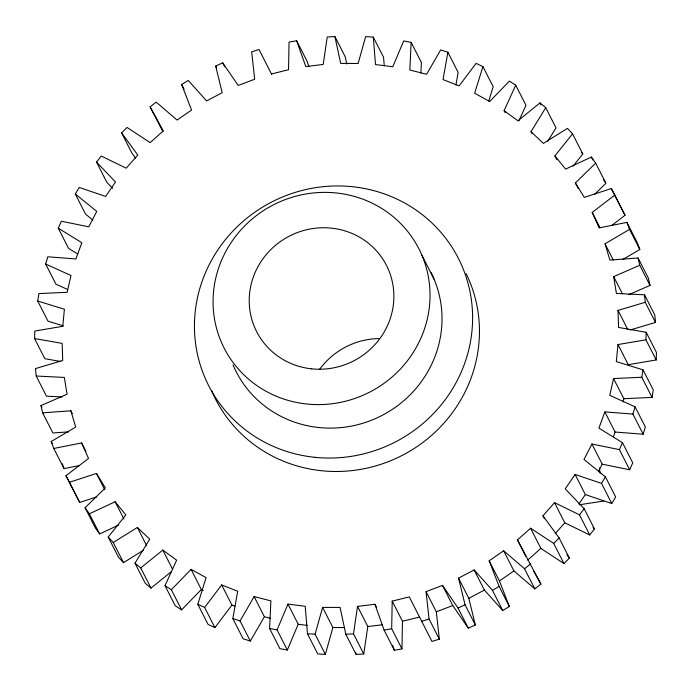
<?xml version="1.0" encoding="UTF-8"?>
<svg xmlns="http://www.w3.org/2000/svg" width="691" height="691" viewBox="0 0 691 691"><rect width="100%" height="100%" fill="white"/><g stroke="black" fill="none" stroke-linecap="round" stroke-linejoin="round"><path stroke-width="1.04" d="M254.124 596.583L264.394 616.726L250.332 641.084L240.062 620.933L254.124 596.583L270.898 600.868L269.594 628.482L279.855 648.624L287.335 650.05L277.074 629.898L287.957 604.107L305.215 606.283L307.452 633.733L317.713 653.885L325.349 654.368L315.079 634.217L322.611 607.389L340.076 607.424L345.82 634.286L356.09 654.429L363.751 653.98L353.481 633.828L357.541 606.387L374.945 604.279L384.11 630.123L394.371 650.266L401.946 648.875L391.685 628.732L392.203 601.118L409.262 596.903L431.97 641.455L439.338 639.158L436.315 611.794L426.053 591.651L442.499 585.389L458.021 607.994L468.291 628.136L475.33 624.958L468.818 598.294L458.548 578.142L474.13 569.937L492.484 590.373L502.746 610.524L509.353 606.517L499.446 580.958L489.176 560.807L503.644 550.796L524.538 568.736L534.808 588.879L540.872 584.111L517.464 539.921L530.584 528.244L553.698 543.42L563.96 563.562L569.393 558.112L559.123 537.961L542.953 515.814L554.528 502.659L579.49 514.821L589.751 534.964L594.459 528.909L584.197 508.757L565.255 488.857L575.093 474.441L601.507 483.389L611.777 503.54L615.681 496.976L605.42 476.825L583.999 459.472L591.954 444.019L619.412 449.634L629.674 469.776L602.215 464.171L591.954 444.019M401.946 648.875L402.473 621.261L392.203 601.118M60.756 361.497L44.82 358.689L34.55 338.547L34.8 331.049L62.751 326.307L64.41 309.248L37.729 301.026L38.929 293.589L67.165 292.293L70.992 275.51L45.675 264.04L47.817 256.784L75.889 258.961L81.823 242.714L58.269 228.185L61.326 221.224L88.785 226.829L96.731 211.377L75.319 194.024L79.223 187.46L105.645 196.417L115.483 182.001L96.541 162.091L101.249 156.036L126.211 168.189L137.777 155.043L121.607 132.888L127.04 127.438L150.146 142.605L163.266 130.927L150.128 106.889L156.192 102.121L177.086 120.061L191.554 110.042L181.647 84.483L188.254 80.476L206.609 100.912L222.182 92.706L215.67 66.042L222.709 62.864L238.231 85.459L254.685 79.206L251.662 51.842L259.03 49.545L271.684 74.386M645.938 339.808L617.987 344.55L628.249 364.693L656.2 359.951L645.938 339.808L646.18 332.311L618.557 327.448L618.022 310.389L645.247 302.278L644.539 294.832L616.398 293.425L613.677 276.625L639.754 265.266L638.095 258.002L609.885 260.058L605.031 243.785L629.544 229.369L626.953 222.39L599.123 227.883L592.204 212.396L614.765 195.138L611.293 188.557L584.284 197.401L575.404 182.951L595.668 163.119L591.366 157.047L565.592 169.096L554.899 155.898L572.537 133.821L567.475 128.345L543.359 143.417L531.008 131.687L545.743 107.701L539.999 102.907L517.913 120.761L504.119 110.681L515.719 85.174L509.379 81.141L489.677 101.491L474.639 93.225L482.923 66.586L476.099 63.382L459.074 85.917L443.043 79.586L447.88 52.248L440.668 49.916L426.606 74.274L409.832 69.99L411.145 42.376L403.665 40.95L392.782 66.751L375.524 64.574L373.287 37.115L365.651 36.632L358.128 63.46L340.663 63.425L334.91 36.571L327.249 37.02L323.189 64.462L305.793 66.569L296.629 40.734L289.054 42.125L288.527 69.739L271.468 73.954M656.2 359.951L656.45 352.453L646.18 332.311M420.905 73.142L421.406 62.518L411.145 42.376M617.987 344.55L616.32 361.609L643.01 369.832L653.271 389.974L652.071 397.411L623.835 398.707L613.573 378.564L641.801 377.269L652.071 397.411M363.751 653.98L367.811 626.538L357.541 606.387M641.801 377.269L643.01 369.832M250.332 641.084L243.12 638.752L232.858 618.6L237.687 591.263L221.656 584.94L204.64 607.467L214.901 627.618L231.926 605.083L221.656 584.94M455.913 85.019L458.142 72.4L447.88 52.248M613.573 378.564L609.738 395.347L635.064 406.809L645.325 426.96L643.183 434.216L615.111 432.039L604.85 411.896L632.913 414.073L643.183 434.216M623.118 401.851L623.835 398.707M325.349 654.368L332.872 627.54L322.611 607.389M632.913 414.073L635.064 406.809M214.901 627.618L208.077 624.414L197.816 604.262L206.091 577.624L191.061 569.358L171.351 589.708L181.621 609.859L201.323 589.509L191.061 569.358M488.727 101.085L493.184 86.738L482.923 66.586M604.85 411.896L598.907 428.144L622.461 442.663L632.731 462.815L629.674 469.776M613.366 436.824L615.111 432.039M287.335 650.05L298.218 624.249L287.957 604.107M619.412 449.634L622.461 442.663M181.621 609.859L175.281 605.826L165.019 585.683L176.62 560.168L162.817 550.088L140.731 567.942L151.001 588.093L171.446 571.561M518.846 121.02L525.981 105.317L515.719 85.174M598.475 471.443L602.215 464.171M601.507 483.389L605.42 476.825M151.001 588.093L145.257 583.299L134.987 563.156L149.722 539.17L137.379 527.44L113.264 542.513L108.202 537.037L125.831 514.95L115.138 501.752L89.372 513.81L85.071 507.73L105.334 487.906L96.446 473.456L69.437 482.292L65.965 475.719L88.534 458.453L81.607 442.974L53.777 448.468L51.194 441.489L75.708 427.064L70.845 410.791L42.643 412.855L40.976 405.582L67.053 394.224L64.341 377.433L36.2 376.016L35.483 368.579L62.708 360.469L62.181 343.401L34.55 338.547M547.825 141.171L556.013 127.844L545.743 107.701M578.989 503.912L585.355 494.583L575.093 474.441M579.49 514.821L584.197 508.757M573.003 166.237L582.798 153.963L572.537 133.821M555.262 533.633L564.789 522.811L554.528 502.659M553.698 543.42L559.123 537.961M594.675 194.283L605.929 183.27L595.668 163.119M527.734 560.073L540.854 548.395L563.96 563.562M524.538 568.736L530.602 563.968M611.665 225.516L625.035 215.281L614.765 195.138M499.446 580.958L513.914 570.939L534.808 588.879M108.202 537.037L118.463 557.179L123.525 562.655L143.175 550.373M492.484 590.373L499.083 586.365L489.176 560.807M622.556 259.661L639.806 249.511L637.223 242.532L626.953 222.39M468.818 598.294L484.391 590.088L502.746 610.524M85.071 507.73L95.332 527.881L99.634 533.953L118.722 525.03M458.021 607.994L465.06 604.815L458.548 578.142M628.775 294.668L650.024 285.418L648.357 278.145L638.095 258.002M436.315 611.794L452.769 605.541L468.291 628.136M65.965 475.719L79.707 502.443L96.714 496.872M421.709 621.313L429.068 619.006L426.053 591.651M630.304 329.935L655.517 322.421L654.8 314.984L644.539 294.832M402.473 621.261L419.532 617.046M53.777 448.468L64.047 468.61L79.508 465.561M384.11 630.123L391.685 628.732M579.188 504.784L603.692 501.053M367.811 626.538L382.14 624.802M68.582 431.858L52.905 432.998L42.643 412.855M345.82 634.286L353.481 633.828M332.872 627.54L344.178 627.566M62.095 396.954L46.461 396.168L36.2 376.016M307.452 633.733L315.079 634.217M298.218 624.249L307.357 625.407M269.594 628.482L277.074 629.898M264.394 616.726L270.311 618.238M63.391 325.919L47.99 321.168L37.729 301.026M232.858 618.6L240.062 620.933M585.355 494.583L611.777 503.54M231.926 605.083L234.931 606.266M67.623 289.477L55.936 284.191L45.675 264.04M197.816 604.262L204.64 607.467M564.789 522.811L589.751 534.964M201.323 589.509L203.206 590.537M77.591 253.925L68.539 248.337L58.269 228.185M165.019 585.683L171.351 589.708M92.991 220.179L85.58 214.175L75.319 194.024M134.987 563.156L140.731 567.942M592.999 527.38L594.459 528.909M112.633 188.367L106.803 182.243L96.541 162.091M581.356 152.4L582.798 153.963M566.905 554.7L569.393 558.112M135.609 158.153L131.877 153.039L121.607 132.888M603.476 179.798L605.316 182.398M533.798 571.172L540.872 584.111M162.921 131.653L150.128 106.889M625.035 215.281L611.293 188.557M629.544 229.369L639.806 249.511M591.366 157.047L592.826 159.923M639.754 265.266L650.024 285.418M645.247 302.278L655.517 322.421M539.999 102.907L540.975 104.825M592.204 212.396L600.021 227.745M575.404 182.951L578.341 188.703M605.031 243.785L613.34 260.101M554.899 155.898L556.851 159.742M613.677 276.625L622.479 293.891M531.008 131.687L531.992 133.605M618.022 310.389L627.799 329.572M504.119 110.681L505.095 112.607M373.287 37.115L383.548 57.267L384.239 65.714M334.91 36.571L345.18 56.714L346.727 63.943M422.037 255.532A109.308 105.282 -27 0 1 306.709 404.01A109.308 105.282 -27 0 1 235.89 235.933A109.308 105.282 -27 0 1 422.037 255.532L434.017 279.034M542.953 515.814L544.422 518.691M296.629 40.734L306.89 60.877L309.007 66.846M530.584 528.244L540.854 548.395M517.464 539.921L525.773 556.229M503.644 550.796L513.914 570.939M499.083 586.365L509.353 606.517M222.709 62.864L224.67 66.699M474.13 569.937L484.391 590.088M215.67 66.042L216.654 67.96M465.06 604.815L475.33 624.958M442.499 585.389L452.769 605.541M181.647 84.483L184.091 89.277M429.068 619.006L439.338 639.158M374.945 604.279L376.414 607.164M162.817 550.088L172.595 569.28M137.379 527.44L146.665 545.665M70.845 410.791L72.313 413.676M115.138 501.752L123.939 519.027M81.607 442.974L86.012 451.603M96.446 473.456L104.764 489.764M113.264 542.513L123.525 562.655M40.976 405.582L41.952 407.509M89.372 513.81L99.634 533.953M51.194 441.489L52.17 443.406M69.437 482.292L79.707 502.443M62.199 463.626L64.047 468.61M392.609 645.299L394.371 650.266M355.649 652.364L356.09 654.429M599.425 467.859L600.116 473.214M466.114 273.558A140.143 134.978 -27 0 1 396.323 458.271A140.143 134.978 -27 0 1 211.532 390.501M430.899 272.332A109.308 105.282 -27 0 1 377.917 417.468A109.308 105.282 -27 0 1 233.031 364.952M319.648 369.262A72.875 70.188 -27 0 1 379.523 338.555M314.5 457.278A140.143 134.978 -27 0 0 462.357 266.916A140.143 134.978 -27 0 0 223.711 241.79A140.143 134.978 -27 0 0 314.5 457.278M311.658 368.839A72.875 70.188 -27 0 0 388.541 269.844A72.875 70.188 -27 0 0 264.446 256.784A72.875 70.188 -27 0 0 311.658 368.839"/></g></svg>
